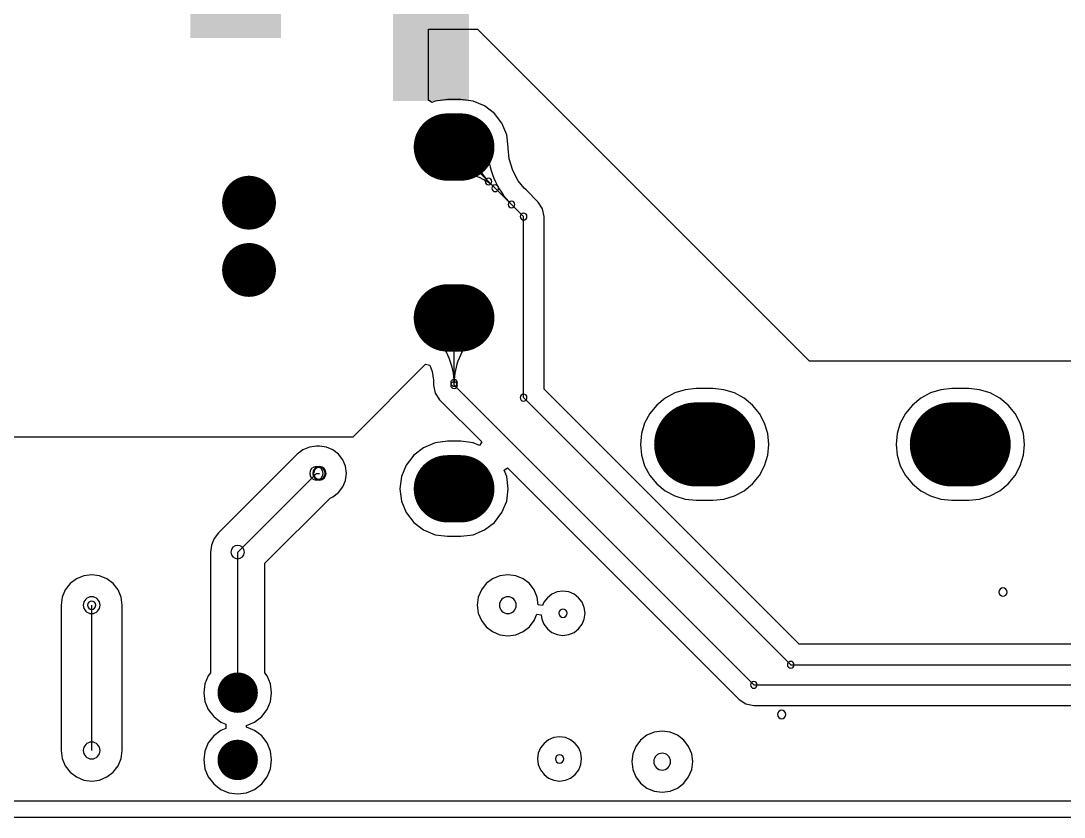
# Model space of a CAD drawing. Header units: inches. Extents: x 32166 to 66782, y 2386 to 7162.
# Drawn here: x 66485 to 66516.01, y 7116.24 to 7139.91 of the extents above; entities that cross this region are included whole.
import ezdxf

# ---------------------------------------------------------------- set-up
doc = ezdxf.new("R2010")
doc.units = ezdxf.units.IN
doc.header["$LTSCALE"] = 0.64311
doc.header["$MEASUREMENT"] = 0
for name, color, linetype in [('KEEPOUTLAYER', 6, 'CONTINUOUS'), ('MIDLAYER2', 76, 'CONTINUOUS'), ('MULTILAYER', 9, 'CONTINUOUS')]:
    doc.layers.add(name, color=color, linetype=linetype)

msp = doc.modelspace()

# ---------------------------------------------------------------- linework, layer by layer
at = {"layer": 'KEEPOUTLAYER'}
msp.add_line((66447.374, 7116.24), (66782.374, 7116.24), dxfattribs=at)
at = {"layer": 'MIDLAYER2'}
for p, q in [((66497.114, 7137.557), (66497.114, 7139.67)), ((66497.114, 7139.67), (66498.574, 7139.67)), ((66498.574, 7139.67), (66508.434, 7129.81)), ((66497.219, 7137.486), (66497.114, 7137.557)), ((66497.677, 7137.573), (66497.312, 7137.525)), ((66498.077, 7137.573), (66497.677, 7137.573)), ((66498.443, 7137.525), (66498.077, 7137.573)), ((66497.312, 7137.525), (66497.219, 7137.486)), ((66498.783, 7137.383), (66498.443, 7137.525)), ((66499.076, 7137.159), (66498.783, 7137.383)), ((66499.3, 7136.867), (66499.076, 7137.159)), ((66499.441, 7136.526), (66499.3, 7136.867)), ((66499.489, 7136.161), (66499.441, 7136.526)), ((66497.877, 7136.161), (66499.944, 7134.094)), ((66499.485, 7136.125), (66499.489, 7136.161)), ((66499.516, 7135.807), (66499.485, 7136.125)), ((66499.619, 7135.468), (66499.516, 7135.807)), ((66499.786, 7135.155), (66499.619, 7135.468)), ((66499.961, 7134.942), (66499.786, 7135.155)), ((66500.017, 7134.886), (66499.961, 7134.942)), ((66500.376, 7134.526), (66500.017, 7134.886)), ((66500.017, 7134.886), (66500.017, 7134.886)), ((66500.017, 7134.886), (66500.017, 7134.886)), ((66500.017, 7134.886), (66500.017, 7134.886)), ((66500.509, 7134.328), (66500.376, 7134.526)), ((66500.556, 7134.094), (66500.509, 7134.328)), ((66499.944, 7128.711), (66499.944, 7134.094)), ((66500.556, 7128.964), (66500.556, 7134.094)), ((66497.877, 7129.081), (66497.877, 7131.081)), ((66508.434, 7129.81), (66540.83, 7129.81)), ((66494.874, 7127.55), (66497.029, 7129.705)), ((66497.029, 7129.705), (66497.153, 7129.68)), ((66497.153, 7129.68), (66497.23, 7129.493)), ((66497.23, 7129.493), (66497.265, 7129.228)), ((66497.265, 7129.228), (66497.265, 7129.154)), ((66497.265, 7129.154), (66497.265, 7129.149)), ((66497.265, 7129.149), (66497.265, 7129.149)), ((66497.265, 7129.149), (66497.265, 7129.081)), ((66497.265, 7129.081), (66497.265, 7129.081)), ((66497.265, 7129.081), (66497.265, 7129.081)), ((66497.265, 7129.081), (66497.312, 7128.846)), ((66497.312, 7128.846), (66497.445, 7128.648)), ((66497.877, 7129.081), (66506.788, 7120.17)), ((66508.138, 7121.382), (66500.556, 7128.964)), ((66504.439, 7128.852), (66504.153, 7128.698)), ((66504.75, 7128.946), (66504.439, 7128.852)), ((66505.074, 7128.978), (66504.75, 7128.946)), ((66505.574, 7128.978), (66505.074, 7128.978)), ((66505.897, 7128.946), (66505.574, 7128.978)), ((66506.208, 7128.852), (66505.897, 7128.946)), ((66506.495, 7128.698), (66506.208, 7128.852)), ((66512.039, 7128.852), (66511.753, 7128.698)), ((66512.35, 7128.946), (66512.039, 7128.852)), ((66512.674, 7128.978), (66512.35, 7128.946)), ((66513.174, 7128.978), (66512.674, 7128.978)), ((66513.497, 7128.946), (66513.174, 7128.978)), ((66513.808, 7128.852), (66513.497, 7128.946)), ((66514.095, 7128.698), (66513.808, 7128.852)), ((66497.445, 7128.648), (66498.7, 7127.393)), ((66499.944, 7128.711), (66507.885, 7120.77)), ((66504.153, 7128.698), (66503.901, 7128.492)), ((66506.746, 7128.492), (66506.495, 7128.698)), ((66511.753, 7128.698), (66511.501, 7128.492)), ((66514.346, 7128.492), (66514.095, 7128.698)), ((66503.695, 7128.241), (66503.542, 7127.954)), ((66503.901, 7128.492), (66503.695, 7128.241)), ((66506.952, 7128.241), (66506.746, 7128.492)), ((66507.106, 7127.954), (66506.952, 7128.241)), ((66511.295, 7128.241), (66511.142, 7127.954)), ((66511.501, 7128.492), (66511.295, 7128.241)), ((66514.552, 7128.241), (66514.346, 7128.492)), ((66514.706, 7127.954), (66514.552, 7128.241)), ((66503.542, 7127.954), (66503.448, 7127.643)), ((66507.2, 7127.643), (66507.106, 7127.954)), ((66511.142, 7127.954), (66511.048, 7127.643)), ((66514.8, 7127.643), (66514.706, 7127.954)), ((66503.448, 7127.643), (66503.416, 7127.32)), ((66507.232, 7127.32), (66507.2, 7127.643)), ((66511.048, 7127.643), (66511.016, 7127.32)), ((66514.832, 7127.32), (66514.8, 7127.643)), ((66468.554, 7127.55), (66494.874, 7127.55)), ((66497.312, 7127.365), (66496.971, 7127.223)), ((66497.677, 7127.413), (66497.312, 7127.365)), ((66498.077, 7127.413), (66497.677, 7127.413)), ((66498.443, 7127.365), (66498.077, 7127.413)), ((66498.629, 7127.287), (66498.443, 7127.365)), ((66498.7, 7127.393), (66498.629, 7127.287)), ((66503.416, 7127.32), (66503.448, 7126.996)), ((66507.2, 7126.996), (66507.232, 7127.32)), ((66511.016, 7127.32), (66511.048, 7126.996)), ((66514.8, 7126.996), (66514.832, 7127.32)), ((66493.213, 7127.03), (66490.873, 7124.69)), ((66493.38, 7127.159), (66493.213, 7127.03)), ((66493.575, 7127.239), (66493.38, 7127.159)), ((66493.784, 7127.267), (66493.575, 7127.239)), ((66493.874, 7127.267), (66493.784, 7127.267)), ((66494.083, 7127.239), (66493.874, 7127.267)), ((66494.277, 7127.159), (66494.083, 7127.239)), ((66494.444, 7127.03), (66494.277, 7127.159)), ((66494.573, 7126.863), (66494.444, 7127.03)), ((66496.679, 7126.999), (66496.454, 7126.707)), ((66496.971, 7127.223), (66496.679, 7126.999)), ((66503.448, 7126.996), (66503.542, 7126.685)), ((66507.106, 7126.685), (66507.2, 7126.996)), ((66511.048, 7126.996), (66511.142, 7126.685)), ((66514.706, 7126.685), (66514.8, 7126.996)), ((66494.653, 7126.669), (66494.573, 7126.863)), ((66496.454, 7126.707), (66496.313, 7126.366)), ((66503.542, 7126.685), (66503.695, 7126.399)), ((66506.952, 7126.399), (66507.106, 7126.685)), ((66511.142, 7126.685), (66511.295, 7126.399)), ((66514.552, 7126.399), (66514.706, 7126.685)), ((66491.444, 7124.12), (66493.784, 7126.46)), ((66493.784, 7126.46), (66493.874, 7126.46)), ((66494.681, 7126.46), (66494.653, 7126.669)), ((66494.653, 7126.251), (66494.681, 7126.46)), ((66496.313, 7126.366), (66496.265, 7126.001)), ((66499.364, 7126.553), (66499.469, 7126.623)), ((66499.441, 7126.366), (66499.364, 7126.553)), ((66499.489, 7126.001), (66499.441, 7126.366)), ((66499.469, 7126.623), (66506.355, 7119.737)), ((66503.695, 7126.399), (66503.901, 7126.147)), ((66506.746, 7126.147), (66506.952, 7126.399)), ((66511.295, 7126.399), (66511.501, 7126.147)), ((66514.346, 7126.147), (66514.552, 7126.399)), ((66494.444, 7125.889), (66494.573, 7126.056)), ((66494.573, 7126.056), (66494.653, 7126.251)), ((66503.901, 7126.147), (66504.153, 7125.941)), ((66506.495, 7125.941), (66506.746, 7126.147)), ((66511.501, 7126.147), (66511.753, 7125.941)), ((66514.095, 7125.941), (66514.346, 7126.147)), ((66494.19, 7125.725), (66494.277, 7125.761)), ((66494.277, 7125.761), (66494.444, 7125.889)), ((66496.265, 7126.001), (66496.313, 7125.635)), ((66499.441, 7125.635), (66499.489, 7126.001)), ((66504.153, 7125.941), (66504.439, 7125.788)), ((66504.439, 7125.788), (66504.75, 7125.694)), ((66505.897, 7125.694), (66506.208, 7125.788)), ((66506.208, 7125.788), (66506.495, 7125.941)), ((66511.753, 7125.941), (66512.039, 7125.788)), ((66512.039, 7125.788), (66512.35, 7125.694)), ((66513.497, 7125.694), (66513.808, 7125.788)), ((66513.808, 7125.788), (66514.095, 7125.941)), ((66492.251, 7123.786), (66494.19, 7125.725)), ((66496.313, 7125.635), (66496.454, 7125.295)), ((66499.3, 7125.295), (66499.441, 7125.635)), ((66504.75, 7125.694), (66505.074, 7125.662)), ((66505.074, 7125.662), (66505.574, 7125.662)), ((66505.574, 7125.662), (66505.897, 7125.694)), ((66512.35, 7125.694), (66512.674, 7125.662)), ((66512.674, 7125.662), (66513.174, 7125.662)), ((66513.174, 7125.662), (66513.497, 7125.694)), ((66496.454, 7125.295), (66496.679, 7125.002)), ((66499.076, 7125.002), (66499.3, 7125.295)), ((66496.679, 7125.002), (66496.971, 7124.778)), ((66498.783, 7124.778), (66499.076, 7125.002)), ((66490.745, 7124.523), (66490.664, 7124.329)), ((66490.873, 7124.69), (66490.745, 7124.523)), ((66496.971, 7124.778), (66497.312, 7124.637)), ((66497.312, 7124.637), (66497.677, 7124.588)), ((66497.677, 7124.588), (66498.077, 7124.588)), ((66498.077, 7124.588), (66498.443, 7124.637)), ((66498.443, 7124.637), (66498.783, 7124.778)), ((66490.664, 7124.329), (66490.637, 7124.12)), ((66490.637, 7124.12), (66490.637, 7120.531)), ((66491.444, 7119.94), (66491.444, 7124.12)), ((66492.251, 7120.531), (66492.251, 7123.786)), ((66486.65, 7123.326), (66486.462, 7123.182)), ((66486.869, 7123.417), (66486.65, 7123.326)), ((66487.104, 7123.448), (66486.869, 7123.417)), ((66487.339, 7123.417), (66487.104, 7123.448)), ((66487.558, 7123.326), (66487.339, 7123.417)), ((66487.746, 7123.182), (66487.558, 7123.326)), ((66499.02, 7123.326), (66498.832, 7123.182)), ((66499.239, 7123.417), (66499.02, 7123.326)), ((66499.474, 7123.448), (66499.239, 7123.417)), ((66499.709, 7123.417), (66499.474, 7123.448)), ((66499.928, 7123.326), (66499.709, 7123.417)), ((66500.116, 7123.182), (66499.928, 7123.326)), ((66486.318, 7122.994), (66486.227, 7122.775)), ((66486.462, 7123.182), (66486.318, 7122.994)), ((66487.89, 7122.994), (66487.746, 7123.182)), ((66487.981, 7122.775), (66487.89, 7122.994)), ((66498.688, 7122.994), (66498.597, 7122.775)), ((66498.832, 7123.182), (66498.688, 7122.994)), ((66500.26, 7122.994), (66500.116, 7123.182)), ((66500.351, 7122.775), (66500.26, 7122.994)), ((66501.114, 7122.955), (66500.944, 7122.933)), ((66501.284, 7122.933), (66501.114, 7122.955)), ((66486.227, 7122.775), (66486.196, 7122.54)), ((66488.012, 7122.54), (66487.981, 7122.775)), ((66498.597, 7122.775), (66498.566, 7122.54)), ((66500.38, 7122.548), (66500.351, 7122.775)), ((66500.65, 7122.763), (66500.546, 7122.628)), ((66500.786, 7122.868), (66500.65, 7122.763)), ((66500.944, 7122.933), (66500.786, 7122.868)), ((66501.442, 7122.868), (66501.284, 7122.933)), ((66501.577, 7122.763), (66501.442, 7122.868)), ((66501.682, 7122.628), (66501.577, 7122.763)), ((66486.196, 7122.54), (66486.196, 7118.22)), ((66487.104, 7118.22), (66487.104, 7122.54)), ((66488.012, 7118.22), (66488.012, 7122.54)), ((66498.566, 7122.54), (66498.597, 7122.305)), ((66500.506, 7122.532), (66500.38, 7122.548)), ((66500.546, 7122.628), (66500.506, 7122.532)), ((66501.747, 7122.469), (66501.682, 7122.628)), ((66501.769, 7122.3), (66501.747, 7122.469)), ((66498.597, 7122.305), (66498.688, 7122.086)), ((66498.688, 7122.086), (66498.832, 7121.898)), ((66500.116, 7121.898), (66500.26, 7122.086)), ((66500.26, 7122.086), (66500.338, 7122.274)), ((66500.338, 7122.274), (66500.464, 7122.258)), ((66500.464, 7122.258), (66500.481, 7122.13)), ((66500.481, 7122.13), (66500.546, 7121.972)), ((66501.682, 7121.972), (66501.747, 7122.13)), ((66501.747, 7122.13), (66501.769, 7122.3)), ((66498.832, 7121.898), (66499.02, 7121.754)), ((66499.02, 7121.754), (66499.239, 7121.663)), ((66499.709, 7121.663), (66499.928, 7121.754)), ((66499.928, 7121.754), (66500.116, 7121.898)), ((66500.546, 7121.972), (66500.65, 7121.836)), ((66500.65, 7121.836), (66500.786, 7121.732)), ((66500.786, 7121.732), (66500.944, 7121.667)), ((66501.284, 7121.667), (66501.442, 7121.732)), ((66501.442, 7121.732), (66501.577, 7121.836)), ((66501.577, 7121.836), (66501.682, 7121.972)), ((66499.239, 7121.663), (66499.474, 7121.632)), ((66499.474, 7121.632), (66499.709, 7121.663)), ((66500.944, 7121.667), (66501.114, 7121.644)), ((66501.114, 7121.644), (66501.284, 7121.667)), ((66524.172, 7121.382), (66508.138, 7121.382)), ((66490.637, 7120.531), (66490.57, 7120.444)), ((66492.317, 7120.444), (66492.251, 7120.531)), ((66507.885, 7120.77), (66524.172, 7120.77)), ((66490.47, 7120.201), (66490.435, 7119.94)), ((66490.57, 7120.444), (66490.47, 7120.201)), ((66492.418, 7120.201), (66492.317, 7120.444)), ((66492.452, 7119.94), (66492.418, 7120.201)), ((66506.788, 7120.17), (66523.924, 7120.17)), ((66490.435, 7119.94), (66490.47, 7119.679)), ((66492.418, 7119.679), (66492.452, 7119.94)), ((66490.47, 7119.679), (66490.57, 7119.436)), ((66492.317, 7119.436), (66492.418, 7119.679)), ((66506.355, 7119.737), (66506.554, 7119.605)), ((66506.554, 7119.605), (66506.788, 7119.558)), ((66506.788, 7119.558), (66521.265, 7119.558)), ((66490.57, 7119.436), (66490.731, 7119.227)), ((66492.157, 7119.227), (66492.317, 7119.436)), ((66490.731, 7119.227), (66490.94, 7119.066)), ((66490.94, 7119.066), (66491.092, 7119.003)), ((66491.092, 7119.003), (66491.092, 7118.876)), ((66491.705, 7118.966), (66491.948, 7119.066)), ((66491.705, 7118.914), (66491.705, 7118.966)), ((66491.948, 7119.066), (66492.157, 7119.227)), ((66490.731, 7118.653), (66490.57, 7118.444)), ((66490.94, 7118.813), (66490.731, 7118.653)), ((66491.092, 7118.876), (66490.94, 7118.813)), ((66491.948, 7118.813), (66491.705, 7118.914)), ((66492.157, 7118.653), (66491.948, 7118.813)), ((66492.317, 7118.444), (66492.157, 7118.653)), ((66501.014, 7118.625), (66500.844, 7118.603)), ((66501.184, 7118.603), (66501.014, 7118.625)), ((66503.61, 7118.676), (66503.422, 7118.532)), ((66503.829, 7118.767), (66503.61, 7118.676)), ((66504.064, 7118.798), (66503.829, 7118.767)), ((66504.299, 7118.767), (66504.064, 7118.798)), ((66504.518, 7118.676), (66504.299, 7118.767)), ((66504.706, 7118.532), (66504.518, 7118.676)), ((66490.57, 7118.444), (66490.47, 7118.201)), ((66492.418, 7118.201), (66492.317, 7118.444)), ((66500.55, 7118.433), (66500.446, 7118.298)), ((66500.686, 7118.538), (66500.55, 7118.433)), ((66500.844, 7118.603), (66500.686, 7118.538)), ((66501.342, 7118.538), (66501.184, 7118.603)), ((66501.477, 7118.433), (66501.342, 7118.538)), ((66501.582, 7118.298), (66501.477, 7118.433)), ((66503.278, 7118.344), (66503.187, 7118.125)), ((66503.422, 7118.532), (66503.278, 7118.344)), ((66504.85, 7118.344), (66504.706, 7118.532)), ((66504.941, 7118.125), (66504.85, 7118.344)), ((66486.196, 7118.22), (66486.227, 7117.985)), ((66487.981, 7117.985), (66488.012, 7118.22)), ((66490.47, 7118.201), (66490.435, 7117.94)), ((66492.452, 7117.94), (66492.418, 7118.201)), ((66500.381, 7118.14), (66500.358, 7117.97)), ((66500.446, 7118.298), (66500.381, 7118.14)), ((66501.647, 7118.14), (66501.582, 7118.298)), ((66501.669, 7117.97), (66501.647, 7118.14)), ((66503.187, 7118.125), (66503.156, 7117.89)), ((66504.972, 7117.89), (66504.941, 7118.125)), ((66486.227, 7117.985), (66486.318, 7117.766)), ((66486.318, 7117.766), (66486.462, 7117.578)), ((66487.746, 7117.578), (66487.89, 7117.766)), ((66487.89, 7117.766), (66487.981, 7117.985)), ((66490.435, 7117.94), (66490.47, 7117.679)), ((66492.418, 7117.679), (66492.452, 7117.94)), ((66500.358, 7117.97), (66500.381, 7117.8)), ((66500.381, 7117.8), (66500.446, 7117.642)), ((66501.582, 7117.642), (66501.647, 7117.8)), ((66501.647, 7117.8), (66501.669, 7117.97)), ((66503.156, 7117.89), (66503.187, 7117.655)), ((66504.941, 7117.655), (66504.972, 7117.89)), ((66486.462, 7117.578), (66486.65, 7117.434)), ((66486.65, 7117.434), (66486.869, 7117.343)), ((66487.339, 7117.343), (66487.558, 7117.434)), ((66487.558, 7117.434), (66487.746, 7117.578)), ((66490.47, 7117.679), (66490.57, 7117.436)), ((66490.57, 7117.436), (66490.731, 7117.227)), ((66492.157, 7117.227), (66492.317, 7117.436)), ((66492.317, 7117.436), (66492.418, 7117.679)), ((66500.446, 7117.642), (66500.55, 7117.506)), ((66500.55, 7117.506), (66500.686, 7117.402)), ((66500.686, 7117.402), (66500.844, 7117.337)), ((66501.184, 7117.337), (66501.342, 7117.402)), ((66501.342, 7117.402), (66501.477, 7117.506)), ((66501.477, 7117.506), (66501.582, 7117.642)), ((66503.187, 7117.655), (66503.278, 7117.436)), ((66503.278, 7117.436), (66503.422, 7117.248)), ((66504.706, 7117.248), (66504.85, 7117.436)), ((66504.85, 7117.436), (66504.941, 7117.655)), ((66486.869, 7117.343), (66487.104, 7117.312)), ((66487.104, 7117.312), (66487.339, 7117.343)), ((66490.731, 7117.227), (66490.94, 7117.066)), ((66490.94, 7117.066), (66491.183, 7116.966)), ((66491.705, 7116.966), (66491.948, 7117.066)), ((66491.948, 7117.066), (66492.157, 7117.227)), ((66500.844, 7117.337), (66501.014, 7117.314)), ((66501.014, 7117.314), (66501.184, 7117.337)), ((66503.422, 7117.248), (66503.61, 7117.104)), ((66503.61, 7117.104), (66503.829, 7117.013)), ((66504.299, 7117.013), (66504.518, 7117.104)), ((66504.518, 7117.104), (66504.706, 7117.248)), ((66491.183, 7116.966), (66491.444, 7116.931)), ((66491.444, 7116.931), (66491.705, 7116.966)), ((66503.829, 7117.013), (66504.064, 7116.982)), ((66504.064, 7116.982), (66504.299, 7117.013)), ((66580.267, 7116.712), (66460.754, 7116.712))]:
    msp.add_line(p, q, dxfattribs=at)
for points, const_width in [([(66497.677, 7136.161), (66498.077, 7136.161)], 2), ([(66497.677, 7131.081), (66498.077, 7131.081)], 2), ([(66505.074, 7127.32), (66505.574, 7127.32)], 2.5), ([(66512.674, 7127.32), (66513.174, 7127.32)], 2.5), ([(66497.677, 7126.001), (66498.077, 7126.001)], 2)]:
    msp.add_lwpolyline(points, dxfattribs=dict(at, const_width=const_width))
for points, const_width in [([(66497.677, 7136.661, 1), (66497.677, 7135.661, 1)], 1), ([(66498.077, 7136.661, 1), (66498.077, 7135.661, 1)], 1), ([(66491.381, 7134.507, 1), (66492.181, 7134.507, 1)], 0.8), ([(66491.381, 7132.507, 1), (66492.181, 7132.507, 1)], 0.8), ([(66497.677, 7131.581, 1), (66497.677, 7130.581, 1)], 1), ([(66498.077, 7131.581, 1), (66498.077, 7130.581, 1)], 1), ([(66505.699, 7127.32, 1), (66504.449, 7127.32, 1)], 1.25), ([(66506.199, 7127.32, 1), (66504.949, 7127.32, 1)], 1.25), ([(66513.299, 7127.32, 1), (66512.049, 7127.32, 1)], 1.25), ([(66513.799, 7127.32, 1), (66512.549, 7127.32, 1)], 1.25), ([(66497.677, 7126.501, 1), (66497.677, 7125.501, 1)], 1), ([(66498.077, 7126.501, 1), (66498.077, 7125.501, 1)], 1), ([(66491.744, 7119.94, 1), (66491.144, 7119.94, 1)], 0.6), ([(66491.744, 7117.94, 1), (66491.144, 7117.94, 1)], 0.6)]:
    msp.add_lwpolyline(points, format="xyb", close=True, dxfattribs=dict(at, const_width=const_width))
for centre, radius, start, end in [((66497.877, 7136.161), 0.1, 0, 180), ((66497.877, 7136.161), 0.1, 180, 0), ((66498.477, 7136.161), 0.1, 0, 180), ((66498.477, 7136.161), 0.1, 180, 0), ((66499.926, 7136.161), 1.449, 179.9999, 224.9999), ((66498.877, 7136.161), 0.1, 0, 180), ((66498.877, 7136.161), 0.1, 180, 0), ((66501.291, 7136.161), 2.414, 180, 225), ((66498.077, 7135.361), 0.1, 0, 180), ((66498.077, 7135.361), 0.1, 180, 0), ((66498.077, 7133.912), 1.449, 45.0001, 90.0001), ((66498.901, 7135.136), 0.1, 0, 180), ((66498.901, 7135.136), 0.1, 180, 0), ((66499.101, 7134.936), 0.1, 0, 180), ((66499.101, 7134.936), 0.1, 180, 0), ((66499.584, 7134.453), 0.1, 0, 180), ((66499.584, 7134.453), 0.1, 180, 0), ((66499.944, 7134.094), 0.1, 0, 180), ((66499.944, 7134.094), 0.1, 0, 180), ((66499.944, 7134.094), 0.1, 180, 0), ((66499.944, 7134.094), 0.1, 180, 0), ((66497.877, 7131.081), 0.1, 0, 180), ((66497.877, 7131.081), 0.1, 180, 0), ((66497.311, 7130.515), 0.1, 0, 180), ((66497.311, 7130.515), 0.1, 180, 0), ((66495.946, 7129.149), 1.931, 360, 45), ((66499.809, 7129.149), 1.931, 135, 180), ((66498.443, 7130.515), 0.1, 0, 180), ((66498.443, 7130.515), 0.1, 180, 0), ((66497.877, 7129.149), 0.1, 0, 180), ((66497.877, 7129.149), 0.1, 0, 180), ((66497.877, 7129.081), 0.1, 0, 180), ((66497.877, 7129.081), 0.1, 0, 180), ((66497.877, 7129.149), 0.1, 180, 0), ((66497.877, 7129.149), 0.1, 180, 0), ((66497.877, 7129.081), 0.1, 180, 0), ((66497.877, 7129.081), 0.1, 180, 0), ((66499.944, 7128.711), 0.1, 0, 180), ((66499.944, 7128.711), 0.1, 0, 180), ((66499.944, 7128.711), 0.1, 180, 0), ((66499.944, 7128.711), 0.1, 180, 0), ((66493.784, 7126.46), 0.2, 0, 180), ((66493.784, 7126.46), 0.2, 0, 180), ((66493.784, 7126.46), 0.2, 180, 0), ((66493.784, 7126.46), 0.2, 180, 0), ((66493.874, 7126.46), 0.2, 0, 180), ((66493.874, 7126.46), 0.2, 180, 0), ((66493.874, 7126.46), 0.175, 0, 180), ((66493.874, 7126.46), 0.175, 180, 0), ((66491.444, 7124.12), 0.2, 0, 180), ((66491.444, 7124.12), 0.2, 0, 180), ((66491.444, 7124.12), 0.2, 180, 0), ((66491.444, 7124.12), 0.2, 180, 0), ((66514.194, 7122.93), 0.125, 0, 180), ((66487.104, 7122.54), 0.25, 0, 180), ((66487.104, 7122.54), 0.125, 0, 180), ((66499.474, 7122.54), 0.25, 0, 180), ((66514.194, 7122.93), 0.125, 180, 0), ((66487.104, 7122.54), 0.25, 180, 0), ((66487.104, 7122.54), 0.125, 180, 0), ((66499.474, 7122.54), 0.25, 180, 0), ((66501.114, 7122.3), 0.125, 0, 180), ((66501.114, 7122.3), 0.125, 180, 0), ((66507.885, 7120.77), 0.1, 0, 180), ((66507.885, 7120.77), 0.1, 0, 180), ((66507.885, 7120.77), 0.1, 180, 0), ((66507.885, 7120.77), 0.1, 180, 0), ((66506.788, 7120.17), 0.1, 0, 180), ((66506.788, 7120.17), 0.1, 0, 180), ((66506.788, 7120.17), 0.1, 180, 0), ((66506.788, 7120.17), 0.1, 180, 0), ((66491.444, 7119.94), 0.2, 0, 180), ((66491.444, 7119.94), 0.2, 180, 0), ((66507.614, 7119.29), 0.125, 0, 180), ((66507.614, 7119.29), 0.125, 180, 0), ((66487.104, 7118.22), 0.25, 0, 180), ((66487.104, 7118.22), 0.25, 0, 180), ((66487.104, 7118.22), 0.25, 180, 0), ((66487.104, 7118.22), 0.25, 180, 0), ((66501.014, 7117.97), 0.125, 0, 180), ((66504.064, 7117.89), 0.25, 0, 180), ((66501.014, 7117.97), 0.125, 180, 0), ((66504.064, 7117.89), 0.25, 180, 0)]:
    msp.add_arc(centre, radius, start, end, dxfattribs=at)
for points in [[(66490.035, 7139.406), (66492.735, 7139.406), (66490.035, 7147.406), (66492.735, 7147.406)], [(66496.064, 7137.525), (66498.324, 7137.525), (66496.064, 7142.22), (66498.324, 7142.22)]]:
    msp.add_solid(points, dxfattribs=at)
at = {"layer": 'MULTILAYER'}
for points, const_width in [([(66497.677, 7136.161), (66498.077, 7136.161)], 2), ([(66497.677, 7131.081), (66498.077, 7131.081)], 2), ([(66505.074, 7127.32), (66505.574, 7127.32)], 2.5), ([(66512.674, 7127.32), (66513.174, 7127.32)], 2.5), ([(66497.677, 7126.001), (66498.077, 7126.001)], 2)]:
    msp.add_lwpolyline(points, dxfattribs=dict(at, const_width=const_width))
for points, const_width in [([(66497.677, 7136.661, 1), (66497.677, 7135.661, 1)], 1), ([(66498.077, 7136.661, 1), (66498.077, 7135.661, 1)], 1), ([(66491.381, 7134.507, 1), (66492.181, 7134.507, 1)], 0.8), ([(66491.381, 7132.507, 1), (66492.181, 7132.507, 1)], 0.8), ([(66497.677, 7131.581, 1), (66497.677, 7130.581, 1)], 1), ([(66498.077, 7131.581, 1), (66498.077, 7130.581, 1)], 1), ([(66505.699, 7127.32, 1), (66504.449, 7127.32, 1)], 1.25), ([(66506.199, 7127.32, 1), (66504.949, 7127.32, 1)], 1.25), ([(66513.299, 7127.32, 1), (66512.049, 7127.32, 1)], 1.25), ([(66513.799, 7127.32, 1), (66512.549, 7127.32, 1)], 1.25), ([(66497.677, 7126.501, 1), (66497.677, 7125.501, 1)], 1), ([(66498.077, 7126.501, 1), (66498.077, 7125.501, 1)], 1), ([(66491.744, 7119.94, 1), (66491.144, 7119.94, 1)], 0.6), ([(66491.744, 7117.94, 1), (66491.144, 7117.94, 1)], 0.6)]:
    msp.add_lwpolyline(points, format="xyb", close=True, dxfattribs=dict(at, const_width=const_width))
for centre, radius, start, end in [((66493.874, 7126.46), 0.175, 0, 180), ((66493.874, 7126.46), 0.175, 180, 0), ((66514.194, 7122.93), 0.125, 0, 180), ((66487.104, 7122.54), 0.125, 0, 180), ((66499.474, 7122.54), 0.25, 0, 180), ((66514.194, 7122.93), 0.125, 180, 0), ((66487.104, 7122.54), 0.125, 180, 0), ((66499.474, 7122.54), 0.25, 180, 0), ((66501.114, 7122.3), 0.125, 0, 180), ((66501.114, 7122.3), 0.125, 180, 0), ((66507.614, 7119.29), 0.125, 0, 180), ((66507.614, 7119.29), 0.125, 180, 0), ((66487.104, 7118.22), 0.25, 0, 180), ((66487.104, 7118.22), 0.25, 180, 0), ((66501.014, 7117.97), 0.125, 0, 180), ((66504.064, 7117.89), 0.25, 0, 180), ((66501.014, 7117.97), 0.125, 180, 0), ((66504.064, 7117.89), 0.25, 180, 0)]:
    msp.add_arc(centre, radius, start, end, dxfattribs=at)

doc.saveas('drawing.dxf')
